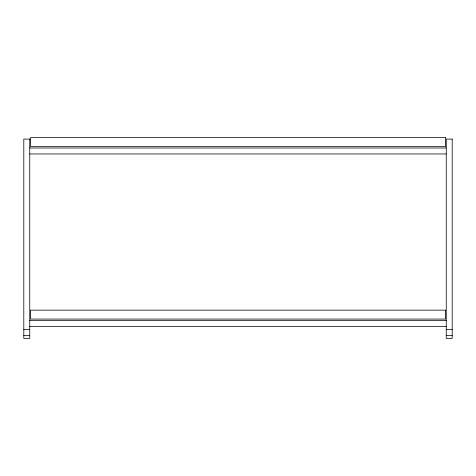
<?xml version="1.0" encoding="UTF-8"?>
<svg xmlns="http://www.w3.org/2000/svg" width="476" height="476" viewBox="0 0 476 476"><rect width="100%" height="100%" fill="white"/><g stroke="black" fill="none" stroke-linecap="round" stroke-linejoin="round"><path stroke-width="0.71" d="M29.75 148.006L446.25 148.006M29.75 153.956L446.25 153.956M29.75 320.556L446.25 320.556M29.75 326.506L446.25 326.506M23.8 329.481L29.75 329.481M446.25 329.481L452.2 329.481M23.8 335.431L29.75 335.431M446.25 335.431L452.2 335.431M445.506 137.594L30.494 137.594L30.494 146.519L445.506 146.519L445.506 137.594M29.75 139.081L23.8 139.081L23.8 338.406L29.75 338.406L29.75 139.081M452.2 139.081L446.25 139.081L446.25 338.406L452.2 338.406L452.2 139.081M445.506 310.144L30.494 310.144L30.494 319.069L445.506 319.069L445.506 310.144"/></g></svg>
